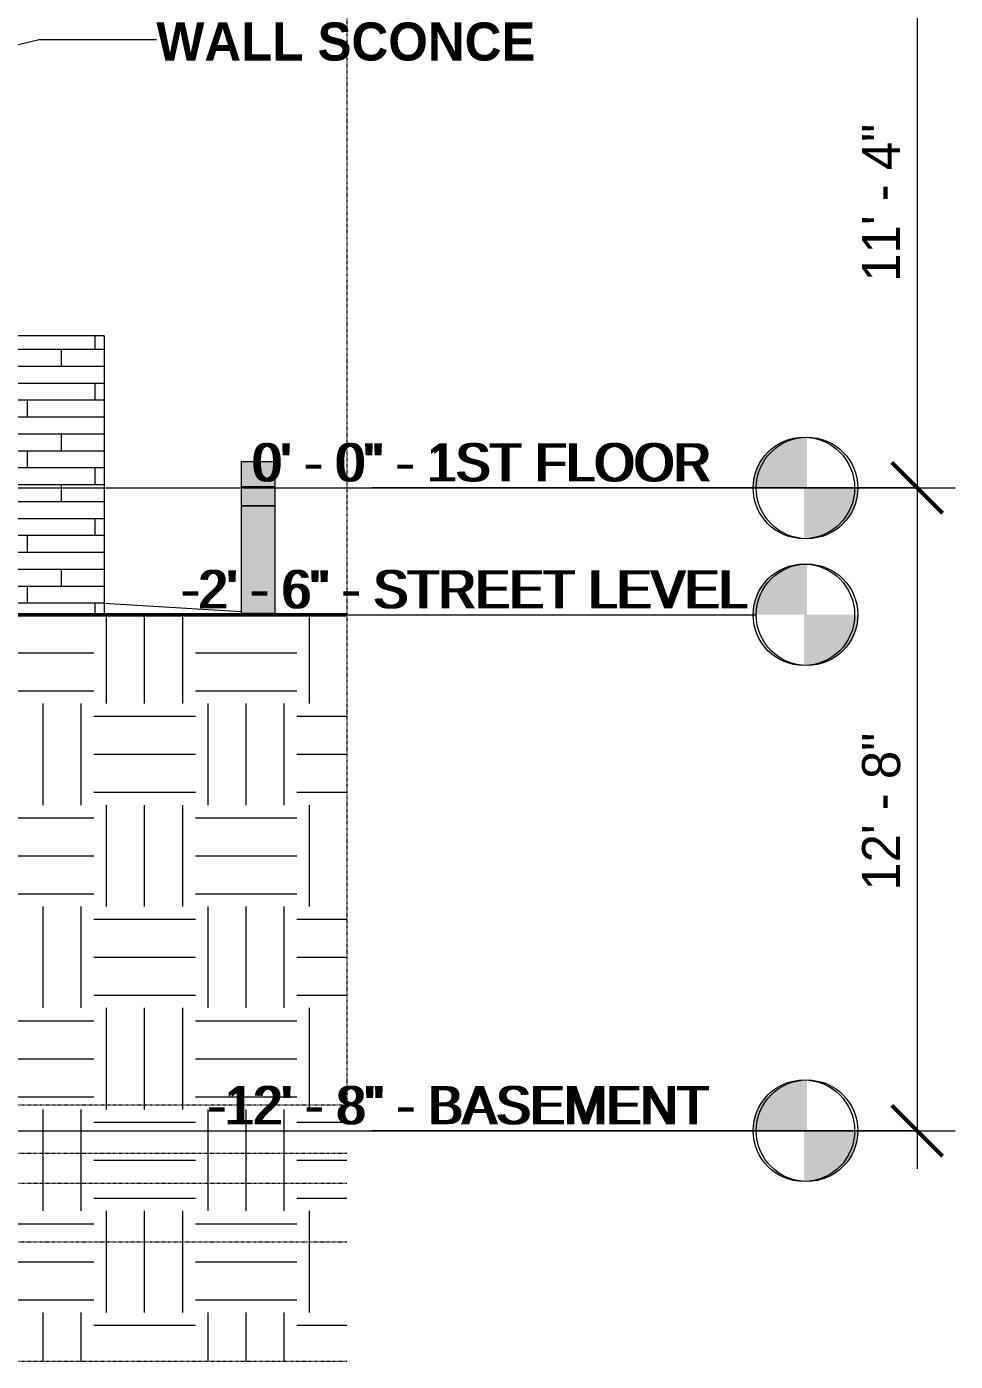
# Model space of a CAD drawing. Header units: inches. Extents: x -4178 to 1394, y -264 to 630.
# Drawn here: x 1160.1 to 1379.6, y -206.5 to 109.1 of the extents above; entities that cross this region are included whole.
import ezdxf

# ---------------------------------------------------------------- set-up
doc = ezdxf.new("R2010")
doc.units = ezdxf.units.IN
doc.header["$MEASUREMENT"] = 0
doc.linetypes.add('Aligning Line 1_8_', pattern=[0.25, 0.125, -0.125])
doc.linetypes.add('Grid Line 1_2_', pattern=[0.875, 0.5, -0.125, 0.125, -0.125])
for name, color, linetype, lineweight in [('0-2', 165, 'Continuous', 5), ('0-4', 50, 'Continuous', 5), ('A-ANNO-DIMS', 211, 'Continuous', 9), ('A-ANNO-DIMS-96', 211, 'Continuous', 9), ('A-FLOR-LEVL', 51, 'Continuous', 9), ('A-FLOR-LEVL-1', 51, 'Grid Line 1_2_', 9), ('A-FLOR-LEVL-2', 147, 'Continuous', 9), ('A-WALL-2', 113, 'Continuous', 9), ('A-WALL-PATT-1', 111, 'Continuous', 9), ('C-TOPO', 7, 'Continuous', 9), ('C-TOPO-1', 250, 'Continuous', 50), ('E-LITE-EQPM', 33, 'Continuous', 9), ('G-ANNO-SYMB', 111, 'Aligning Line 1_8_', 9), ('G-ANNO-SYMB-1', 147, 'Aligning Line 1_8_', 9), ('G-ANNO-TEXT', 231, 'Continuous', 9)]:
    doc.layers.add(name, color=color, linetype=linetype, lineweight=lineweight)
doc.styles.add('Century Gothic', font='ufonts.com_century-gothic.ttf', dxfattribs={"height": 9})
doc.styles.add('Century Gothic_B', font='GOTHICB.TTF', dxfattribs={"height": 9})
doc.dimstyles.new('OD__1_8__Tol__', dxfattribs={"dimscale": 12, "dimtxt": 9.397514, "dimasz": 1, "dimexe": 0.75, "dimexo": 0.5, "dimgap": 0.125, "dimtad": 1, "dimdec": 3, "dimrnd": 0.125, "dimzin": 3, "dimdsep": 46, "dimlunit": 4, "dimtxsty": 'Century Gothic', "dimblk1": 'OBLIQUE', "dimblk2": 'OBLIQUE', "dimsah": 1, "dimcen": 0.09, "dimdle": 0.75, "dimazin": 0, "dimtfac": 1, "dimtdec": 4, "dimtix": 1, "dimtmove": 0, "dimatfit": 3, "dimfxl": 1, "dimtvp": 1, "dimtfill": 1, "dimfrac": 2, "dimtolj": 1, "dimtzin": 0, "dimarcsym": 2})
pattern_1 = [(0, (0, 0), (24, 24), [24, -24]), (0, (0, 9), (24, 24), [24, -24]), (0, (0, 18), (24, 24), [24, -24]), (90, (3, 21), (-24, 24), [24, -24]), (90, (12, 21), (-24, 24), [24, -24]), (90, (21, 21), (-24, 24), [24, -24])]
pattern_2 = [(0, (1176.3606, 0.8), (0, 4), []), (90, (1176.3606, 0.8), (-8, 8), [4, -28]), (90, (1192.3606, 4.8), (-8, 8), [4, -28])]

# ---------------------------------------------------------------- blocks, each defined once
blk = doc.blocks.new('CTR  - Topography_rvt-2-BUILDING ELEVATION - SOUTH')
at = {"layer": 'C-TOPO'}
h = blk.add_hatch(dxfattribs=at)
h.set_pattern_fill('FP_45', color=256, style=0, pattern_type=2)
h.set_pattern_definition(pattern_1)
h.paths.add_polyline_path([(12165.84, -206.52), (12266.59, -206.52), (12266.59, -30), (12184.69, -30), (12134.96, 0), (12083.19, 0), (12083.22, -3.25), (12088.69, -3.25), (12088.69, -4), (12089.19, -4), (12089.19, -158), (12095.19, -158), (12095.19, -170), (12083.19, -170), (12083.19, -206.52), (12158.09, -206.52)], flags=0)
h = blk.add_hatch(dxfattribs=at)
h.set_pattern_fill('FP_45', color=256, style=0, pattern_type=2)
h.set_pattern_definition(pattern_1)
h.paths.add_polyline_path([(12280.06, -206.52), (12280.06, -30), (12266.59, -30), (12266.59, -206.52)], flags=0)
for p, q in [((12255.08, -29.31), (12222.71, -27.36)), ((12184.69, -30), (12240.98, -30)), ((12240.98, -30), (12266.59, -30)), ((12266.59, -30), (12261.9, -29.72)), ((12264.11, -29.85), (12266.59, -29.78)), ((12266.59, -30), (12266.59, -29.78)), ((12266.59, -30), (12266.59, -29.78)), ((12268, -30), (12266.59, -29.78)), ((12280.06, -30), (12266.59, -30))]:
    blk.add_line(p, q, dxfattribs=at)
at = {"layer": 'C-TOPO-1'}
for p, q in [((12184.69, -30), (12240.98, -30)), ((12240.98, -30), (12266.59, -30)), ((12280.06, -30), (12266.59, -30))]:
    blk.add_line(p, q, dxfattribs=at)
blk = doc.blocks.new('Level - Level Head - Circle-V64-BUILDING ELEVATION - SOUTH')
at = {"layer": 'A-FLOR-LEVL'}
h = blk.add_hatch(color=256, dxfattribs=at)
edge = h.paths.add_edge_path(flags=0)
edge.add_line((12388.81, 0), (12376.81, 0))
edge.add_arc((12388.81, 0), 12, 90, 180, ccw=False)
edge.add_line((12388.81, 12), (12388.81, 0))
h = blk.add_hatch(color=256, dxfattribs=at)
edge = h.paths.add_edge_path(flags=0)
edge.add_line((12388.81, -12), (12388.81, 0))
edge.add_line((12388.81, 0), (12400.81, 0))
edge.add_arc((12388.81, 0), 12, 270, 360, ccw=False)
at = {"layer": 'A-FLOR-LEVL-2'}
blk.add_circle((12388.81, 0), 12, dxfattribs=at)
blk = doc.blocks.new('CTR - 1st Phase - Common Walls_rvt-2-BUILDING ELEVATION - SOUTH')
at = {"layer": 'A-FLOR-LEVL-1'}
for p, q in [((9659.78, 0), (12376.81, 0)), ((9659.78, -30), (12376.81, -30)), ((9659.78, -152), (12376.81, -152))]:
    blk.add_line(p, q, dxfattribs=at)
at = {"layer": 'G-ANNO-SYMB-1'}
for p, q in [((12280.04, 526.95), (12280.04, -145.84)), ((9756.48, -145.84), (12280.04, -145.84)), ((9756.48, -164.42), (12280.06, -164.42))]:
    blk.add_line(p, q, dxfattribs=at)
at = {"layer": '0-2'}
for p in [(0, 0), (0, -30), (0, -152)]:
    blk.add_blockref('Level - Level Head - Circle-V64-BUILDING ELEVATION - SOUTH', p, dxfattribs=at)
at = {"layer": 'A-FLOR-LEVL', "char_height": 9, "attachment_point": 1, "style": 'Century Gothic'}
for s, insert, width in [('0\' - 0" - 1ST FLOOR', (12258.2, 10.55), 129.987), ('-2\' - 6" - STREET LEVEL', (12241.45, -19.45), 150.288), ('-12\' - 8" - BASEMENT', (12247.69, -141.45), 142.713)]:
    blk.add_mtext(s, dxfattribs=dict(at, insert=insert, width=width))
blk = doc.blocks.new('CTR - 1st Phase -Stairs _ Elevators_rvt-2-BUILDING ELEVATION - SOUTH')
at = {"layer": 'A-FLOR-LEVL-1'}
for p, q in [((9659.78, 0), (12376.81, 0)), ((9659.78, -30), (12376.81, -30)), ((9659.78, -152), (12376.81, -152))]:
    blk.add_line(p, q, dxfattribs=at)
at = {"layer": 'G-ANNO-SYMB-1'}
blk.add_line((9756.48, -206.49), (12280.06, -206.49), dxfattribs=at)
at = {"layer": '0-2'}
for p in [(0, 0), (0, -30), (0, -152)]:
    blk.add_blockref('Level - Level Head - Circle-V64-BUILDING ELEVATION - SOUTH', p, dxfattribs=at)
at = {"layer": 'A-FLOR-LEVL', "char_height": 9, "attachment_point": 1, "style": 'Century Gothic'}
for s, insert, width in [('0\' - 0" - 1ST FLOOR', (12258.2, 10.55), 129.987), ('-2\' - 6" - STREET LEVEL', (12241.45, -19.45), 150.288), ('-12\' - 8" - BASEMENT', (12247.69, -141.45), 142.713)]:
    blk.add_mtext(s, dxfattribs=dict(at, insert=insert, width=width))
blk = doc.blocks.new('Pathway_Cooper_McGraw-Edison _BSC-BRC_Round - Pathway_Cooper_McGraw-Edison _BSC-BRC_Round-2028611-BUILDING ELEVATION - SOUTH')
at = {"layer": 'E-LITE-EQPM'}
for points in [[(12258.04, 0.28), (12259.08, 0.28), (12259.08, 6.28), (12255.08, 6.28), (12255.08, 0.28), (12257.08, 0.28)], [(12260.11, 0.28), (12263.08, 0.28), (12263.08, 6.28), (12259.08, 6.28), (12259.08, 0.28)], [(12259.08, -4.22), (12259.08, 0.28), (12255.08, 0.28), (12255.08, -4.22), (12258.04, -4.22)], [(12260.11, -4.22), (12263.08, -4.22), (12263.08, 0.28), (12259.08, 0.28), (12259.08, -4.22)], [(12255.08, -29.72), (12259.08, -29.72), (12259.08, -4.22), (12255.08, -4.22), (12255.08, -29.31)], [(12259.08, -29.72), (12263.08, -29.72), (12263.08, -4.22), (12259.08, -4.22), (12259.08, -29.55)]]:
    blk.add_hatch(color=256, dxfattribs=at).paths.add_polyline_path(points, flags=0)
for p, q in [((12255.08, 6.28), (12255.08, 0.28)), ((12255.08, 6.28), (12259.08, 6.28)), ((12259.08, 6.28), (12263.08, 6.28)), ((12263.08, 0.28), (12263.08, 6.28)), ((12259.08, 0.28), (12255.08, 0.28)), ((12255.08, 0.28), (12255.08, -4.22)), ((12255.08, 0.28), (12259.08, 0.28)), ((12263.08, 0.28), (12259.08, 0.28)), ((12259.08, 0.28), (12263.08, 0.28)), ((12263.08, -4.22), (12263.08, 0.28)), ((12259.08, -4.22), (12255.08, -4.22)), ((12255.08, -4.22), (12255.08, -29.72)), ((12255.08, -4.22), (12259.08, -4.22)), ((12263.08, -4.22), (12259.08, -4.22)), ((12259.08, -4.22), (12263.08, -4.22)), ((12263.08, -29.72), (12263.08, -4.22)), ((12259.08, -29.72), (12255.08, -29.72)), ((12263.08, -29.72), (12259.08, -29.72))]:
    blk.add_line(p, q, dxfattribs=at)
blk = doc.blocks.new('Level - Level Head - Circle-50818-BUILDING ELEVATION - SOUTH')
at = {"layer": 'A-FLOR-LEVL'}
h = blk.add_hatch(color=256, dxfattribs=at)
edge = h.paths.add_edge_path(flags=0)
edge.add_line((12388.06, 0), (12376.06, 0))
edge.add_arc((12388.06, 0), 12, 90, 180, ccw=False)
edge.add_line((12388.06, 12), (12388.06, 0))
h = blk.add_hatch(color=256, dxfattribs=at)
edge = h.paths.add_edge_path(flags=0)
edge.add_line((12388.06, -12), (12388.06, 0))
edge.add_line((12388.06, 0), (12400.06, 0))
edge.add_arc((12388.06, 0), 12, 270, 360, ccw=False)
blk.add_circle((12388.06, 0), 12, dxfattribs=at)
blk = doc.blocks.new('DIMBLOCK11-BUILDING ELEVATION - SOUTH')
at = {"layer": 'A-ANNO-DIMS-96', "lineweight": 50}
for p, q in [((1370.62, 136), (1364.62, 142)), ((1370.62, 136), (1376.62, 130)), ((1370.62, 0), (1364.62, 6)), ((1370.62, 0), (1376.62, -6))]:
    blk.add_line(p, q, dxfattribs=at)
at = {"layer": 'A-ANNO-DIMS-96'}
for p, q in [((1370.62, 136), (1241.83, 136)), ((1242.58, 136), (1379.62, 136)), ((1370.62, 136), (1370.62, 0)), ((1370.62, 0), (1241.83, 0)), ((1242.58, 0), (1379.62, 0))]:
    blk.add_line(p, q, dxfattribs=at)
at = {"layer": 'A-ANNO-DIMS-96', "color": 0, "insert": (1357.58, 48.76), "char_height": 9, "width": 46.1821, "attachment_point": 1, "rotation": 90, "line_spacing_factor": 0.984502, "style": 'Century Gothic', "bg_fill": 3, "box_fill_scale": 1.25, "bg_fill_color": 256, "bg_fill_true_color": 13158600, "bg_fill_transparency": 0}
blk.add_mtext('11\' - 4"', dxfattribs=at)
blk = doc.blocks.new('_Oblique')
at = {"color": 0, "linetype": 'ByBlock', "lineweight": -2}
blk.add_line((-0.5, -0.5), (0.5, 0.5), dxfattribs=at)
blk = doc.blocks.new('DIMBLOCK12-BUILDING ELEVATION - SOUTH')
at = {"layer": 'A-ANNO-DIMS-96', "lineweight": 50}
for p, q in [((1370.62, 0), (1364.62, 6)), ((1370.62, 0), (1376.62, -6)), ((1370.62, -152), (1364.62, -146)), ((1370.62, -152), (1376.62, -158))]:
    blk.add_line(p, q, dxfattribs=at)
at = {"layer": 'A-ANNO-DIMS-96'}
for p, q in [((1370.62, 0), (1241.83, 0)), ((1242.58, 0), (1379.62, 0)), ((1370.62, 0), (1370.62, -161)), ((1370.62, -152), (1241.83, -152)), ((1242.58, -152), (1379.62, -152))]:
    blk.add_line(p, q, dxfattribs=at)
at = {"layer": 'A-ANNO-DIMS-96', "color": 0, "insert": (1357.58, -95.24), "char_height": 9, "width": 46.1821, "attachment_point": 1, "rotation": 90, "line_spacing_factor": 0.984502, "style": 'Century Gothic', "bg_fill": 3, "box_fill_scale": 1.25, "bg_fill_color": 256, "bg_fill_true_color": 13158600, "bg_fill_transparency": 0}
blk.add_mtext('12\' - 8"', dxfattribs=at)

msp = doc.modelspace()

# ---------------------------------------------------------------- hatches: boundary and pattern name
at = {"layer": 'A-WALL-PATT-1'}
h = msp.add_hatch(dxfattribs=at)
h.set_pattern_fill('FP_52', color=256, style=0, pattern_type=2)
h.set_pattern_definition(pattern_2)
h.paths.add_polyline_path([(1140.4613, -30), (1174.236, -30), (1174.236, 36), (1080.4611, 36), (1080.4613, 0), (1090.7474, 0), (1140.4611, -29.9999)], flags=0)
h = msp.add_hatch(dxfattribs=at)
h.set_pattern_fill('FP_52', color=256, style=0, pattern_type=2)
h.set_pattern_definition(pattern_2)
h.paths.add_polyline_path([(1174.236, -30), (1178.486, -30), (1178.486, 36), (1174.236, 36), (1174.236, -29.2489)], flags=0)

# ---------------------------------------------------------------- linework, layer by layer
at = {"layer": 'A-FLOR-LEVL-1'}
for p, q in [((-1383.7001, 0), (1331.8306, 0)), ((-1383.7001, -30), (1331.8306, -30)), ((-1383.7001, -152), (1331.8306, -152))]:
    msp.add_line(p, q, dxfattribs=at)
at = {"layer": 'A-WALL-2'}
for q in [(1046.461, 36), (1178.486, -30)]:
    msp.add_line((1178.486, 36), q, dxfattribs=at)
at = {"layer": 'G-ANNO-SYMB'}
for p, q in [((-1287.744, -157.3105), (1235.832, -157.3105)), ((-1287.744, -178.2392), (1235.832, -178.2392))]:
    msp.add_line(p, q, dxfattribs=at)
at = {"layer": 'G-ANNO-TEXT'}
for p, q in [((1051.536, 79.5226), (1163.0627, 106.0521)), ((1163.0627, 106.0521), (1190.7927, 106.0521))]:
    msp.add_line(p, q, dxfattribs=at)

# ---------------------------------------------------------------- block references
at = {"layer": '0-4'}
for name in ['CTR - 1st Phase - Common Walls_rvt-2-BUILDING ELEVATION - SOUTH', 'CTR - 1st Phase -Stairs _ Elevators_rvt-2-BUILDING ELEVATION - SOUTH', 'CTR  - Topography_rvt-2-BUILDING ELEVATION - SOUTH']:
    msp.add_blockref(name, (-11044.2284, 0), dxfattribs=at)
at = {"layer": 'A-FLOR-LEVL'}
for p in [(-11044.2284, 0), (-11044.2284, -30), (-11044.2284, -152)]:
    msp.add_blockref('Level - Level Head - Circle-50818-BUILDING ELEVATION - SOUTH', p, dxfattribs=at)
at = {"layer": 'E-LITE-EQPM'}
msp.add_blockref('Pathway_Cooper_McGraw-Edison _BSC-BRC_Round - Pathway_Cooper_McGraw-Edison _BSC-BRC_Round-2028611-BUILDING ELEVATION - SOUTH', (-11044.2284, 0), dxfattribs=at)

# ---------------------------------------------------------------- texts
at = {"layer": 'A-FLOR-LEVL', "char_height": 9, "attachment_point": 1, "style": 'Century Gothic'}
for s, insert, width in [('0\' - 0" - 1ST FLOOR', (1213.2174, 10.5508), 129.987), ('-2\' - 6" - STREET LEVEL', (1196.4741, -19.4492), 150.288), ('-12\' - 8" - BASEMENT', (1202.7104, -141.4492), 142.713)]:
    msp.add_mtext(s, dxfattribs=dict(at, insert=insert, width=width))
at = {"layer": 'G-ANNO-TEXT', "insert": (1190.7927, 110.0544), "char_height": 9, "width": 108.171, "attachment_point": 1, "style": 'Century Gothic_B'}
msp.add_mtext('WALL SCONCE', dxfattribs=at)

# ---------------------------------------------------------------- next in the draw order: dimensions: what is measured, and where the dimension line sits
at = {"layer": 'A-ANNO-DIMS'}
dim = msp.add_linear_dim(base=(1370.6201, 0), p1=(1236.5806, 136), p2=(1236.5806, 0), angle=90, dimstyle='OD__1_8__Tol__', override={"dimpost": '<>', "dimfxl": 136}, dxfattribs=at)
dim.commit()
dim.dimension.update_dxf_attribs({"geometry": 'DIMBLOCK11-BUILDING ELEVATION - SOUTH', "text_midpoint": (1364.5069, 68)})

# ---------------------------------------------------------------- next in the draw order: dimensions: what is measured, and where the dimension line sits
dim = msp.add_linear_dim(base=(1370.6201, -152), p1=(1236.5806, 0), p2=(1236.5806, -152), angle=90, dimstyle='OD__1_8__Tol__', override={"dimpost": '<>', "dimfxl": 152}, dxfattribs=at)
dim.commit()
dim.dimension.update_dxf_attribs({"geometry": 'DIMBLOCK12-BUILDING ELEVATION - SOUTH', "text_midpoint": (1364.3937, -76)})

doc.saveas('drawing.dxf')
